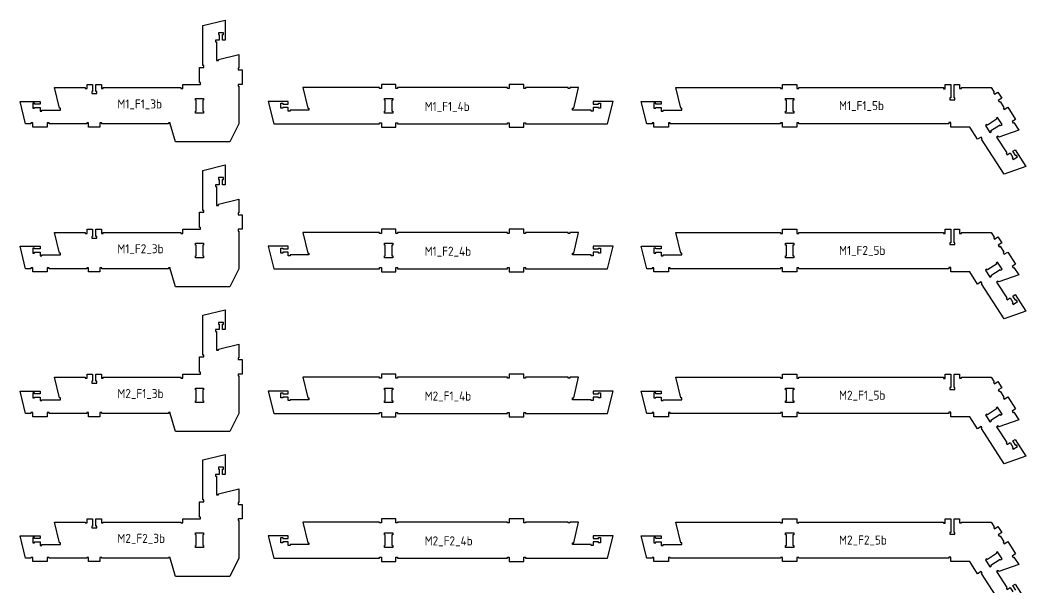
# Model space of a CAD drawing. Header units: millimetres. Extents: x -30325 to 14169, y -12596 to 6470.
# Drawn here: x 3209 to 8770, y -2005 to 1132 of the extents above; entities that cross this region are included whole.
import ezdxf

# ---------------------------------------------------------------- set-up
doc = ezdxf.new("R2010")
doc.units = ezdxf.units.MM
doc.header["$MEASUREMENT"] = 0
doc.layers.add('freeswerk_CODES', color=50, linetype='Continuous')

msp = doc.modelspace()

# ---------------------------------------------------------------- linework, layer by layer
for points in [[(4418.7, 866.7), (4413.7, 866.7), (4413.7, 856.7), (4436.7, 856.7), (4436.7, 776.7), (4413.7, 776.7), (4413.7, 766.7), (4418.7, 766.7), (4418.7, 558.7), (4368.7, 458.7), (4068.7, 458.7), (4038.7, 558.7), (4038.7, 563.7), (4028.7, 563.7), (4028.7, 558.7), (3659.7, 558.7), (3659.7, 563.7), (3649.7, 563.7), (3649.7, 540.7), (3587.7, 540.7), (3587.7, 563.7), (3577.7, 563.7), (3577.7, 558.7), (3368.7, 558.7), (3368.7, 563.7), (3358.7, 563.7), (3358.7, 540.7), (3278.7, 540.7), (3278.7, 563.7), (3268.7, 563.7), (3268.7, 558.7), (3238.7, 558.7), (3208.7, 682.7), (3318.7, 682.7), (3318.7, 667.7), (3288.7, 667.7), (3288.7, 672.7), (3278.7, 672.7), (3278.7, 644.7), (3288.7, 644.7), (3288.7, 649.7), (3318.7, 649.7), (3318.7, 629.7), (3328.7, 629.7), (3328.7, 634.7), (3432.2, 634.7), (3432.2, 644.7), (3426.2, 644.7), (3398.7, 758.7), (3568.7, 758.7), (3568.7, 753.7), (3578.7, 753.7), (3578.7, 776.7), (3609.7, 776.7), (3609.7, 736.7), (3604.7, 736.7), (3604.7, 726.7), (3632.7, 726.7), (3632.7, 736.7), (3627.7, 736.7), (3627.7, 776.7), (3658.7, 776.7), (3658.7, 753.7), (3668.7, 753.7), (3668.7, 758.7), (4097.7, 758.7), (4097.7, 753.7), (4107.7, 753.7), (4107.7, 776.7), (4205.7, 776.7), (4205.7, 786.7), (4200.7, 786.7), (4200.7, 870.7), (4223.7, 870.7), (4223.7, 880.7), (4218.7, 880.7), (4218.7, 1101.8), (4342.7, 1131.8), (4342.7, 1021.8), (4327.7, 1021.8), (4327.7, 1051.8), (4332.7, 1051.8), (4332.7, 1061.8), (4304.7, 1061.8), (4304.7, 1051.8), (4309.7, 1051.8), (4309.7, 1021.8), (4289.7, 1021.8), (4289.7, 1011.8), (4294.7, 1011.8), (4294.7, 908.3), (4304.7, 908.3), (4304.7, 914.2), (4418.7, 941.8)], [(5196, 564.7), (5206, 564.7), (5206, 540.7), (5286, 540.7), (5286, 564.7), (5296, 564.7), (5296, 558.7), (5903, 558.7), (5903, 564.7), (5913, 564.7), (5913, 540.7), (5993, 540.7), (5993, 564.7), (6003, 564.7), (6003, 558.7), (6456.7, 558.7), (6487, 682.7), (6377, 682.7), (6377, 667.7), (6407, 667.7), (6407, 672.7), (6417, 672.7), (6417, 644.7), (6407, 644.7), (6407, 649.7), (6377, 649.7), (6377, 629.7), (6367, 629.7), (6367, 634.7), (6263.5, 634.7), (6263.5, 644.7), (6269.5, 644.7), (6297, 758.7), (6248.8, 758.7), (6248.8, 753.7), (6238.8, 753.7), (6238.8, 758.7), (6003, 758.7), (6003, 753.7), (5993, 753.7), (5993, 776.7), (5913, 776.7), (5913, 753.7), (5903, 753.7), (5903, 758.7), (5296, 758.7), (5296, 753.7), (5286, 753.7), (5286, 776.7), (5206, 776.7), (5206, 753.7), (5196, 753.7), (5196, 758.7), (4771.1, 758.7), (4798.7, 644.7), (4804.7, 644.7), (4804.7, 634.7), (4701.1, 634.7), (4701.1, 629.7), (4691.1, 629.7), (4691.1, 649.7), (4661.1, 649.7), (4661.1, 644.7), (4651.1, 644.7), (4651.1, 672.7), (4661.1, 672.7), (4661.1, 667.7), (4691.1, 667.7), (4691.1, 682.7), (4581.1, 682.7), (4611.1, 558.7), (5196, 558.7)], [(8344.5, 558.7), (7513.5, 558.7), (7513.5, 563.7), (7503.5, 563.7), (7503.5, 540.7), (7423.5, 540.7), (7423.5, 563.7), (7413.5, 563.7), (7413.5, 558.7), (6803.5, 558.7), (6803.5, 563.7), (6793.5, 563.7), (6793.5, 540.7), (6713.5, 540.7), (6713.5, 563.7), (6703.5, 563.7), (6703.5, 558.7), (6673.5, 558.7), (6643.5, 682.7), (6753.5, 682.7), (6753.5, 667.7), (6723.5, 667.7), (6723.5, 672.7), (6713.5, 672.7), (6713.5, 644.7), (6723.5, 644.7), (6723.5, 649.7), (6753.5, 649.7), (6753.5, 629.7), (6763.5, 629.7), (6763.5, 634.7), (6867, 634.7), (6867, 644.7), (6861.1, 644.7), (6833.5, 758.7), (7413.5, 758.7), (7413.5, 753.7), (7423.5, 753.7), (7423.5, 776.7), (7503.5, 776.7), (7503.5, 753.7), (7513.5, 753.7), (7513.5, 758.7), (8313.5, 758.7), (8313.5, 752.7), (8323.5, 752.7), (8323.5, 776.7), (8354.5, 776.7), (8354.5, 701.7), (8349.5, 701.7), (8349.5, 691.7), (8377.5, 691.7), (8377.5, 701.7), (8372.5, 701.7), (8372.5, 776.7), (8403.5, 776.7), (8403.5, 753.7), (8413.5, 753.7), (8413.5, 758.7), (8577.6, 758.7), (8594.3, 733.1), (8590.1, 730.3), (8595.5, 722), (8614.8, 734.5), (8636.6, 701), (8617.3, 688.4), (8622.8, 680), (8627, 682.8), (8648.8, 649.2), (8644.6, 646.5), (8650, 638.1), (8669.3, 650.7), (8712.9, 583.6), (8693.6, 571), (8699.1, 562.7), (8703.3, 565.4), (8730.2, 524), (8619.4, 485.3), (8616.1, 490.3), (8607.7, 484.9), (8664.2, 398), (8660, 395.3), (8665.4, 386.9), (8682.2, 397.8), (8698.5, 372.7), (8694.3, 369.9), (8699.8, 361.6), (8723.3, 376.8), (8717.8, 385.2), (8713.6, 382.5), (8697.3, 407.6), (8709.9, 415.8), (8769.8, 323.6), (8649.5, 281.2), (8523.6, 474.8), (8527.8, 477.6), (8522.3, 485.9), (8503.1, 473.4), (8459.3, 540.7), (8354.5, 540.7), (8354.5, 565.4), (8344.5, 565.4)], [(4218.5, 628.7), (4223.5, 628.7), (4223.5, 618.7), (4177.5, 618.7), (4177.5, 628.7), (4182.5, 628.7), (4182.5, 688.7), (4177.5, 688.7), (4177.5, 698.7), (4223.5, 698.7), (4223.5, 688.7), (4218.5, 688.7)], [(5269, 618.7), (5223, 618.7), (5223, 628.7), (5228, 628.7), (5228, 688.7), (5223, 688.7), (5223, 698.7), (5269, 698.7), (5269, 688.7), (5264, 688.7), (5264, 628.7), (5269, 628.7)], [(7445.5, 688.7), (7440.5, 688.7), (7440.5, 698.7), (7486.5, 698.7), (7486.5, 688.7), (7481.5, 688.7), (7481.5, 628.7), (7486.5, 628.7), (7486.5, 618.7), (7440.5, 618.7), (7440.5, 628.7), (7445.5, 628.7)], [(8607.5, 584.3), (8557.2, 551.6), (8554.5, 555.7), (8546.1, 550.3), (8571.2, 511.7), (8579.6, 517.2), (8576.8, 521.4), (8627.1, 554.1), (8629.9, 549.9), (8638.3, 555.3), (8613.2, 593.9), (8604.8, 588.4)], [(4418.7, 66.7), (4413.7, 66.7), (4413.7, 56.7), (4436.7, 56.7), (4436.7, -23.3), (4413.7, -23.3), (4413.7, -33.3), (4418.7, -33.3), (4418.7, -241.3), (4368.7, -341.3), (4068.7, -341.3), (4038.7, -241.3), (4038.7, -236.3), (4028.7, -236.3), (4028.7, -241.3), (3659.7, -241.3), (3659.7, -236.3), (3649.7, -236.3), (3649.7, -259.3), (3587.7, -259.3), (3587.7, -236.3), (3577.7, -236.3), (3577.7, -241.3), (3368.7, -241.3), (3368.7, -236.3), (3358.7, -236.3), (3358.7, -259.3), (3278.7, -259.3), (3278.7, -236.3), (3268.7, -236.3), (3268.7, -241.3), (3238.7, -241.3), (3208.7, -117.3), (3318.7, -117.3), (3318.7, -132.3), (3288.7, -132.3), (3288.7, -127.3), (3278.7, -127.3), (3278.7, -155.3), (3288.7, -155.3), (3288.7, -150.3), (3318.7, -150.3), (3318.7, -170.3), (3328.7, -170.3), (3328.7, -165.3), (3432.2, -165.3), (3432.2, -155.3), (3426.2, -155.3), (3398.7, -41.3), (3568.7, -41.3), (3568.7, -46.3), (3578.7, -46.3), (3578.7, -23.3), (3609.7, -23.3), (3609.7, -63.3), (3604.7, -63.3), (3604.7, -73.3), (3632.7, -73.3), (3632.7, -63.3), (3627.7, -63.3), (3627.7, -23.3), (3658.7, -23.3), (3658.7, -46.3), (3668.7, -46.3), (3668.7, -41.3), (4097.7, -41.3), (4097.7, -46.3), (4107.7, -46.3), (4107.7, -23.3), (4205.7, -23.3), (4205.7, -13.3), (4200.7, -13.3), (4200.7, 70.7), (4223.7, 70.7), (4223.7, 80.7), (4218.7, 80.7), (4218.7, 301.8), (4342.7, 331.8), (4342.7, 221.8), (4327.7, 221.8), (4327.7, 251.8), (4332.7, 251.8), (4332.7, 261.8), (4304.7, 261.8), (4304.7, 251.8), (4309.7, 251.8), (4309.7, 221.8), (4289.7, 221.8), (4289.7, 211.8), (4294.7, 211.8), (4294.7, 108.3), (4304.7, 108.3), (4304.7, 114.2), (4418.7, 141.8)], [(5196, -235.3), (5206, -235.3), (5206, -259.3), (5286, -259.3), (5286, -235.3), (5296, -235.3), (5296, -241.3), (5903, -241.3), (5903, -235.3), (5913, -235.3), (5913, -259.3), (5993, -259.3), (5993, -235.3), (6003, -235.3), (6003, -241.3), (6456.7, -241.3), (6487, -117.3), (6377, -117.3), (6377, -132.3), (6407, -132.3), (6407, -127.3), (6417, -127.3), (6417, -155.3), (6407, -155.3), (6407, -150.3), (6377, -150.3), (6377, -170.3), (6367, -170.3), (6367, -165.3), (6263.5, -165.3), (6263.5, -155.3), (6269.5, -155.3), (6297, -41.3), (6248.8, -41.3), (6248.8, -46.3), (6238.8, -46.3), (6238.8, -41.3), (6003, -41.3), (6003, -46.3), (5993, -46.3), (5993, -23.3), (5913, -23.3), (5913, -46.3), (5903, -46.3), (5903, -41.3), (5296, -41.3), (5296, -46.3), (5286, -46.3), (5286, -23.3), (5206, -23.3), (5206, -46.3), (5196, -46.3), (5196, -41.3), (4771.1, -41.3), (4798.7, -155.3), (4804.7, -155.3), (4804.7, -165.3), (4701.1, -165.3), (4701.1, -170.3), (4691.1, -170.3), (4691.1, -150.3), (4661.1, -150.3), (4661.1, -155.3), (4651.1, -155.3), (4651.1, -127.3), (4661.1, -127.3), (4661.1, -132.3), (4691.1, -132.3), (4691.1, -117.3), (4581.1, -117.3), (4611.1, -241.3), (5196, -241.3)], [(8344.5, -241.3), (7513.5, -241.3), (7513.5, -236.3), (7503.5, -236.3), (7503.5, -259.3), (7423.5, -259.3), (7423.5, -236.3), (7413.5, -236.3), (7413.5, -241.3), (6803.5, -241.3), (6803.5, -236.3), (6793.5, -236.3), (6793.5, -259.3), (6713.5, -259.3), (6713.5, -236.3), (6703.5, -236.3), (6703.5, -241.3), (6673.5, -241.3), (6643.5, -117.3), (6753.5, -117.3), (6753.5, -132.3), (6723.5, -132.3), (6723.5, -127.3), (6713.5, -127.3), (6713.5, -155.3), (6723.5, -155.3), (6723.5, -150.3), (6753.5, -150.3), (6753.5, -170.3), (6763.5, -170.3), (6763.5, -165.3), (6867, -165.3), (6867, -155.3), (6861.1, -155.3), (6833.5, -41.3), (7413.5, -41.3), (7413.5, -46.3), (7423.5, -46.3), (7423.5, -23.3), (7503.5, -23.3), (7503.5, -46.3), (7513.5, -46.3), (7513.5, -41.3), (8313.5, -41.3), (8313.5, -47.3), (8323.5, -47.3), (8323.5, -23.3), (8354.5, -23.3), (8354.5, -98.3), (8349.5, -98.3), (8349.5, -108.3), (8377.5, -108.3), (8377.5, -98.3), (8372.5, -98.3), (8372.5, -23.3), (8403.5, -23.3), (8403.5, -46.3), (8413.5, -46.3), (8413.5, -41.3), (8577.6, -41.3), (8594.3, -66.9), (8590.1, -69.7), (8595.5, -78), (8614.8, -65.5), (8636.6, -99), (8617.3, -111.6), (8622.8, -120), (8627, -117.2), (8648.8, -150.8), (8644.6, -153.5), (8650, -161.9), (8669.3, -149.3), (8712.9, -216.4), (8693.6, -229), (8699.1, -237.3), (8703.3, -234.6), (8730.2, -276), (8619.4, -314.7), (8616.1, -309.7), (8607.7, -315.1), (8664.2, -402), (8660, -404.7), (8665.4, -413.1), (8682.2, -402.2), (8698.5, -427.3), (8694.3, -430.1), (8699.8, -438.4), (8723.3, -423.2), (8717.8, -414.8), (8713.6, -417.5), (8697.3, -392.4), (8709.9, -384.2), (8769.8, -476.4), (8649.5, -518.8), (8523.6, -325.2), (8527.8, -322.4), (8522.3, -314.1), (8503.1, -326.6), (8459.3, -259.3), (8354.5, -259.3), (8354.5, -234.6), (8344.5, -234.6)], [(4218.5, -171.3), (4223.5, -171.3), (4223.5, -181.3), (4177.5, -181.3), (4177.5, -171.3), (4182.5, -171.3), (4182.5, -111.3), (4177.5, -111.3), (4177.5, -101.3), (4223.5, -101.3), (4223.5, -111.3), (4218.5, -111.3)], [(5269, -181.3), (5223, -181.3), (5223, -171.3), (5228, -171.3), (5228, -111.3), (5223, -111.3), (5223, -101.3), (5269, -101.3), (5269, -111.3), (5264, -111.3), (5264, -171.3), (5269, -171.3)], [(7445.5, -111.3), (7440.5, -111.3), (7440.5, -101.3), (7486.5, -101.3), (7486.5, -111.3), (7481.5, -111.3), (7481.5, -171.3), (7486.5, -171.3), (7486.5, -181.3), (7440.5, -181.3), (7440.5, -171.3), (7445.5, -171.3)], [(8607.5, -215.7), (8557.2, -248.4), (8554.5, -244.3), (8546.1, -249.7), (8571.2, -288.3), (8579.6, -282.8), (8576.8, -278.6), (8627.1, -245.9), (8629.9, -250.1), (8638.3, -244.7), (8613.2, -206.1), (8604.8, -211.6)], [(4418.7, -733.3), (4413.7, -733.3), (4413.7, -743.3), (4436.7, -743.3), (4436.7, -823.3), (4413.7, -823.3), (4413.7, -833.3), (4418.7, -833.3), (4418.7, -1041.3), (4368.7, -1141.3), (4068.7, -1141.3), (4038.7, -1041.3), (4038.7, -1036.3), (4028.7, -1036.3), (4028.7, -1041.3), (3659.7, -1041.3), (3659.7, -1036.3), (3649.7, -1036.3), (3649.7, -1059.3), (3587.7, -1059.3), (3587.7, -1036.3), (3577.7, -1036.3), (3577.7, -1041.3), (3368.7, -1041.3), (3368.7, -1036.3), (3358.7, -1036.3), (3358.7, -1059.3), (3278.7, -1059.3), (3278.7, -1036.3), (3268.7, -1036.3), (3268.7, -1041.3), (3238.7, -1041.3), (3208.7, -917.3), (3318.7, -917.3), (3318.7, -932.3), (3288.7, -932.3), (3288.7, -927.3), (3278.7, -927.3), (3278.7, -955.3), (3288.7, -955.3), (3288.7, -950.3), (3318.7, -950.3), (3318.7, -970.3), (3328.7, -970.3), (3328.7, -965.3), (3432.2, -965.3), (3432.2, -955.3), (3426.2, -955.3), (3398.7, -841.3), (3568.7, -841.3), (3568.7, -846.3), (3578.7, -846.3), (3578.7, -823.3), (3609.7, -823.3), (3609.7, -863.3), (3604.7, -863.3), (3604.7, -873.3), (3632.7, -873.3), (3632.7, -863.3), (3627.7, -863.3), (3627.7, -823.3), (3658.7, -823.3), (3658.7, -846.3), (3668.7, -846.3), (3668.7, -841.3), (4097.7, -841.3), (4097.7, -846.3), (4107.7, -846.3), (4107.7, -823.3), (4205.7, -823.3), (4205.7, -813.3), (4200.7, -813.3), (4200.7, -729.3), (4223.7, -729.3), (4223.7, -719.3), (4218.7, -719.3), (4218.7, -498.2), (4342.7, -468.2), (4342.7, -578.2), (4327.7, -578.2), (4327.7, -548.2), (4332.7, -548.2), (4332.7, -538.2), (4304.7, -538.2), (4304.7, -548.2), (4309.7, -548.2), (4309.7, -578.2), (4289.7, -578.2), (4289.7, -588.2), (4294.7, -588.2), (4294.7, -691.7), (4304.7, -691.7), (4304.7, -685.8), (4418.7, -658.2)], [(5196, -1035.3), (5206, -1035.3), (5206, -1059.3), (5286, -1059.3), (5286, -1035.3), (5296, -1035.3), (5296, -1041.3), (5903, -1041.3), (5903, -1035.3), (5913, -1035.3), (5913, -1059.3), (5993, -1059.3), (5993, -1035.3), (6003, -1035.3), (6003, -1041.3), (6456.7, -1041.3), (6487, -917.3), (6377, -917.3), (6377, -932.3), (6407, -932.3), (6407, -927.3), (6417, -927.3), (6417, -955.3), (6407, -955.3), (6407, -950.3), (6377, -950.3), (6377, -970.3), (6367, -970.3), (6367, -965.3), (6263.5, -965.3), (6263.5, -955.3), (6269.5, -955.3), (6297, -841.3), (6248.8, -841.3), (6248.8, -846.3), (6238.8, -846.3), (6238.8, -841.3), (6003, -841.3), (6003, -846.3), (5993, -846.3), (5993, -823.3), (5913, -823.3), (5913, -846.3), (5903, -846.3), (5903, -841.3), (5296, -841.3), (5296, -846.3), (5286, -846.3), (5286, -823.3), (5206, -823.3), (5206, -846.3), (5196, -846.3), (5196, -841.3), (4771.1, -841.3), (4798.7, -955.3), (4804.7, -955.3), (4804.7, -965.3), (4701.1, -965.3), (4701.1, -970.3), (4691.1, -970.3), (4691.1, -950.3), (4661.1, -950.3), (4661.1, -955.3), (4651.1, -955.3), (4651.1, -927.3), (4661.1, -927.3), (4661.1, -932.3), (4691.1, -932.3), (4691.1, -917.3), (4581.1, -917.3), (4611.1, -1041.3), (5196, -1041.3)], [(8344.5, -1041.3), (7513.5, -1041.3), (7513.5, -1036.3), (7503.5, -1036.3), (7503.5, -1059.3), (7423.5, -1059.3), (7423.5, -1036.3), (7413.5, -1036.3), (7413.5, -1041.3), (6803.5, -1041.3), (6803.5, -1036.3), (6793.5, -1036.3), (6793.5, -1059.3), (6713.5, -1059.3), (6713.5, -1036.3), (6703.5, -1036.3), (6703.5, -1041.3), (6673.5, -1041.3), (6643.5, -917.3), (6753.5, -917.3), (6753.5, -932.3), (6723.5, -932.3), (6723.5, -927.3), (6713.5, -927.3), (6713.5, -955.3), (6723.5, -955.3), (6723.5, -950.3), (6753.5, -950.3), (6753.5, -970.3), (6763.5, -970.3), (6763.5, -965.3), (6867, -965.3), (6867, -955.3), (6861.1, -955.3), (6833.5, -841.3), (7413.5, -841.3), (7413.5, -846.3), (7423.5, -846.3), (7423.5, -823.3), (7503.5, -823.3), (7503.5, -846.3), (7513.5, -846.3), (7513.5, -841.3), (8313.5, -841.3), (8313.5, -847.3), (8323.5, -847.3), (8323.5, -823.3), (8354.5, -823.3), (8354.5, -898.3), (8349.5, -898.3), (8349.5, -908.3), (8377.5, -908.3), (8377.5, -898.3), (8372.5, -898.3), (8372.5, -823.3), (8403.5, -823.3), (8403.5, -846.3), (8413.5, -846.3), (8413.5, -841.3), (8577.6, -841.3), (8594.3, -866.9), (8590.1, -869.7), (8595.5, -878), (8614.8, -865.5), (8636.6, -899), (8617.3, -911.6), (8622.8, -920), (8627, -917.2), (8648.8, -950.8), (8644.6, -953.5), (8650, -961.9), (8669.3, -949.3), (8712.9, -1016.4), (8693.6, -1029), (8699.1, -1037.3), (8703.3, -1034.6), (8730.2, -1076), (8619.4, -1114.7), (8616.1, -1109.7), (8607.7, -1115.1), (8664.2, -1202), (8660, -1204.7), (8665.4, -1213.1), (8682.2, -1202.2), (8698.5, -1227.3), (8694.3, -1230.1), (8699.8, -1238.4), (8723.3, -1223.2), (8717.8, -1214.8), (8713.6, -1217.5), (8697.3, -1192.4), (8709.9, -1184.2), (8769.8, -1276.4), (8649.5, -1318.8), (8523.6, -1125.2), (8527.8, -1122.4), (8522.3, -1114.1), (8503.1, -1126.6), (8459.3, -1059.3), (8354.5, -1059.3), (8354.5, -1034.6), (8344.5, -1034.6)], [(4218.5, -971.3), (4223.5, -971.3), (4223.5, -981.3), (4177.5, -981.3), (4177.5, -971.3), (4182.5, -971.3), (4182.5, -911.3), (4177.5, -911.3), (4177.5, -901.3), (4223.5, -901.3), (4223.5, -911.3), (4218.5, -911.3)], [(5269, -981.3), (5223, -981.3), (5223, -971.3), (5228, -971.3), (5228, -911.3), (5223, -911.3), (5223, -901.3), (5269, -901.3), (5269, -911.3), (5264, -911.3), (5264, -971.3), (5269, -971.3)], [(7445.5, -911.3), (7440.5, -911.3), (7440.5, -901.3), (7486.5, -901.3), (7486.5, -911.3), (7481.5, -911.3), (7481.5, -971.3), (7486.5, -971.3), (7486.5, -981.3), (7440.5, -981.3), (7440.5, -971.3), (7445.5, -971.3)], [(8607.5, -1015.7), (8557.2, -1048.4), (8554.5, -1044.3), (8546.1, -1049.7), (8571.2, -1088.3), (8579.6, -1082.8), (8576.8, -1078.6), (8627.1, -1045.9), (8629.9, -1050.1), (8638.3, -1044.7), (8613.2, -1006.1), (8604.8, -1011.6)], [(4418.7, -1533.3), (4413.7, -1533.3), (4413.7, -1543.3), (4436.7, -1543.3), (4436.7, -1623.3), (4413.7, -1623.3), (4413.7, -1633.3), (4418.7, -1633.3), (4418.7, -1841.3), (4368.7, -1941.3), (4068.7, -1941.3), (4038.7, -1841.3), (4038.7, -1836.3), (4028.7, -1836.3), (4028.7, -1841.3), (3659.7, -1841.3), (3659.7, -1836.3), (3649.7, -1836.3), (3649.7, -1859.3), (3587.7, -1859.3), (3587.7, -1836.3), (3577.7, -1836.3), (3577.7, -1841.3), (3368.7, -1841.3), (3368.7, -1836.3), (3358.7, -1836.3), (3358.7, -1859.3), (3278.7, -1859.3), (3278.7, -1836.3), (3268.7, -1836.3), (3268.7, -1841.3), (3238.7, -1841.3), (3208.7, -1717.3), (3318.7, -1717.3), (3318.7, -1732.3), (3288.7, -1732.3), (3288.7, -1727.3), (3278.7, -1727.3), (3278.7, -1755.3), (3288.7, -1755.3), (3288.7, -1750.3), (3318.7, -1750.3), (3318.7, -1770.3), (3328.7, -1770.3), (3328.7, -1765.3), (3432.2, -1765.3), (3432.2, -1755.3), (3426.2, -1755.3), (3398.7, -1641.3), (3568.7, -1641.3), (3568.7, -1646.3), (3578.7, -1646.3), (3578.7, -1623.3), (3609.7, -1623.3), (3609.7, -1663.3), (3604.7, -1663.3), (3604.7, -1673.3), (3632.7, -1673.3), (3632.7, -1663.3), (3627.7, -1663.3), (3627.7, -1623.3), (3658.7, -1623.3), (3658.7, -1646.3), (3668.7, -1646.3), (3668.7, -1641.3), (4097.7, -1641.3), (4097.7, -1646.3), (4107.7, -1646.3), (4107.7, -1623.3), (4205.7, -1623.3), (4205.7, -1613.3), (4200.7, -1613.3), (4200.7, -1529.3), (4223.7, -1529.3), (4223.7, -1519.3), (4218.7, -1519.3), (4218.7, -1298.2), (4342.7, -1268.2), (4342.7, -1378.2), (4327.7, -1378.2), (4327.7, -1348.2), (4332.7, -1348.2), (4332.7, -1338.2), (4304.7, -1338.2), (4304.7, -1348.2), (4309.7, -1348.2), (4309.7, -1378.2), (4289.7, -1378.2), (4289.7, -1388.2), (4294.7, -1388.2), (4294.7, -1491.7), (4304.7, -1491.7), (4304.7, -1485.8), (4418.7, -1458.2)], [(5196, -1835.3), (5206, -1835.3), (5206, -1859.3), (5286, -1859.3), (5286, -1835.3), (5296, -1835.3), (5296, -1841.3), (5903, -1841.3), (5903, -1835.3), (5913, -1835.3), (5913, -1859.3), (5993, -1859.3), (5993, -1835.3), (6003, -1835.3), (6003, -1841.3), (6456.7, -1841.3), (6487, -1717.3), (6377, -1717.3), (6377, -1732.3), (6407, -1732.3), (6407, -1727.3), (6417, -1727.3), (6417, -1755.3), (6407, -1755.3), (6407, -1750.3), (6377, -1750.3), (6377, -1770.3), (6367, -1770.3), (6367, -1765.3), (6263.5, -1765.3), (6263.5, -1755.3), (6269.5, -1755.3), (6297, -1641.3), (6248.8, -1641.3), (6248.8, -1646.3), (6238.8, -1646.3), (6238.8, -1641.3), (6003, -1641.3), (6003, -1646.3), (5993, -1646.3), (5993, -1623.3), (5913, -1623.3), (5913, -1646.3), (5903, -1646.3), (5903, -1641.3), (5296, -1641.3), (5296, -1646.3), (5286, -1646.3), (5286, -1623.3), (5206, -1623.3), (5206, -1646.3), (5196, -1646.3), (5196, -1641.3), (4771.1, -1641.3), (4798.7, -1755.3), (4804.7, -1755.3), (4804.7, -1765.3), (4701.1, -1765.3), (4701.1, -1770.3), (4691.1, -1770.3), (4691.1, -1750.3), (4661.1, -1750.3), (4661.1, -1755.3), (4651.1, -1755.3), (4651.1, -1727.3), (4661.1, -1727.3), (4661.1, -1732.3), (4691.1, -1732.3), (4691.1, -1717.3), (4581.1, -1717.3), (4611.1, -1841.3), (5196, -1841.3)], [(4218.5, -1771.3), (4223.5, -1771.3), (4223.5, -1781.3), (4177.5, -1781.3), (4177.5, -1771.3), (4182.5, -1771.3), (4182.5, -1711.3), (4177.5, -1711.3), (4177.5, -1701.3), (4223.5, -1701.3), (4223.5, -1711.3), (4218.5, -1711.3)], [(5269, -1781.3), (5223, -1781.3), (5223, -1771.3), (5228, -1771.3), (5228, -1711.3), (5223, -1711.3), (5223, -1701.3), (5269, -1701.3), (5269, -1711.3), (5264, -1711.3), (5264, -1771.3), (5269, -1771.3)], [(7445.5, -1711.3), (7440.5, -1711.3), (7440.5, -1701.3), (7486.5, -1701.3), (7486.5, -1711.3), (7481.5, -1711.3), (7481.5, -1771.3), (7486.5, -1771.3), (7486.5, -1781.3), (7440.5, -1781.3), (7440.5, -1771.3), (7445.5, -1771.3)], [(8607.5, -1815.7), (8557.2, -1848.4), (8554.5, -1844.3), (8546.1, -1849.7), (8571.2, -1888.3), (8579.6, -1882.8), (8576.8, -1878.6), (8627.1, -1845.9), (8629.9, -1850.1), (8638.3, -1844.7), (8613.2, -1806.1), (8604.8, -1811.6)]]:
    msp.add_lwpolyline(points, close=True)
for points in [[(8649.5, -2118.8), (8523.6, -1925.2), (8527.8, -1922.4), (8522.3, -1914.1), (8503.1, -1926.6), (8459.3, -1859.3), (8354.5, -1859.3), (8354.5, -1834.6), (8344.5, -1834.6), (8344.5, -1841.3), (7513.5, -1841.3), (7513.5, -1836.3), (7503.5, -1836.3), (7503.5, -1859.3), (7423.5, -1859.3), (7423.5, -1836.3), (7413.5, -1836.3), (7413.5, -1841.3), (6803.5, -1841.3), (6803.5, -1836.3), (6793.5, -1836.3), (6793.5, -1859.3), (6713.5, -1859.3), (6713.5, -1836.3), (6703.5, -1836.3), (6703.5, -1841.3), (6673.5, -1841.3), (6643.5, -1717.3), (6753.5, -1717.3), (6753.5, -1732.3), (6723.5, -1732.3), (6723.5, -1727.3), (6713.5, -1727.3), (6713.5, -1755.3), (6723.5, -1755.3), (6723.5, -1750.3), (6753.5, -1750.3), (6753.5, -1770.3), (6763.5, -1770.3), (6763.5, -1765.3), (6867, -1765.3), (6867, -1755.3), (6861.1, -1755.3), (6833.5, -1641.3), (7413.5, -1641.3), (7413.5, -1646.3), (7423.5, -1646.3), (7423.5, -1623.3), (7503.5, -1623.3), (7503.5, -1646.3), (7513.5, -1646.3), (7513.5, -1641.3), (8313.5, -1641.3), (8313.5, -1647.3), (8323.5, -1647.3), (8323.5, -1623.3), (8354.5, -1623.3), (8354.5, -1698.3), (8349.5, -1698.3), (8349.5, -1708.3), (8377.5, -1708.3), (8377.5, -1698.3), (8372.5, -1698.3), (8372.5, -1623.3), (8403.5, -1623.3), (8403.5, -1646.3), (8413.5, -1646.3), (8413.5, -1641.3), (8577.6, -1641.3), (8594.3, -1666.9), (8590.1, -1669.7), (8595.5, -1678), (8614.8, -1665.5), (8636.6, -1699), (8617.3, -1711.6), (8622.8, -1720), (8627, -1717.2), (8648.8, -1750.8), (8644.6, -1753.5), (8650, -1761.9), (8669.3, -1749.3), (8712.9, -1816.4), (8693.6, -1829), (8699.1, -1837.3), (8703.3, -1834.6), (8730.2, -1876), (8619.4, -1914.7), (8616.1, -1909.7), (8607.7, -1915.1), (8664.2, -2002), (8660, -2004.7), (8665.4, -2013.1), (8682.2, -2002.2), (8698.5, -2027.3)], [(8713.6, -2017.5), (8697.3, -1992.4), (8709.9, -1984.2), (8769.8, -2076.4)]]:
    msp.add_lwpolyline(points)

# ---------------------------------------------------------------- texts
at = {"layer": 'freeswerk_CODES', "char_height": 50, "attachment_point": 1}
for s, insert in [('{\\Fiso|c0;M1_F1_3b}', (3746.6, 693.7)), ('{\\Fiso|c0;M1_F1_4b}', (5445.5, 680)), ('{\\Fiso|c0;M1_F1_5b}', (7737, 684.4)), ('{\\Fiso|c0;M1_F2_3b}', (3746.6, -106.3)), ('{\\Fiso|c0;M1_F2_4b}', (5445.5, -120)), ('{\\Fiso|c0;M1_F2_5b}', (7737, -115.6)), ('{\\Fiso|c0;M2_F1_3b}', (3746.6, -906.3)), ('{\\Fiso|c0;M2_F1_4b}', (5445.5, -920)), ('{\\Fiso|c0;M2_F1_5b}', (7737, -915.6)), ('{\\Fiso|c0;M2_F2_3b}', (3746.6, -1706.3)), ('{\\Fiso|c0;M2_F2_4b}', (5445.5, -1720)), ('{\\Fiso|c0;M2_F2_5b}', (7737, -1715.6))]:
    msp.add_mtext_dynamic_manual_height_columns(s, width=318.081, gutter_width=1456.3, heights=[0], dxfattribs=dict(at, insert=insert))

doc.saveas('drawing.dxf')
